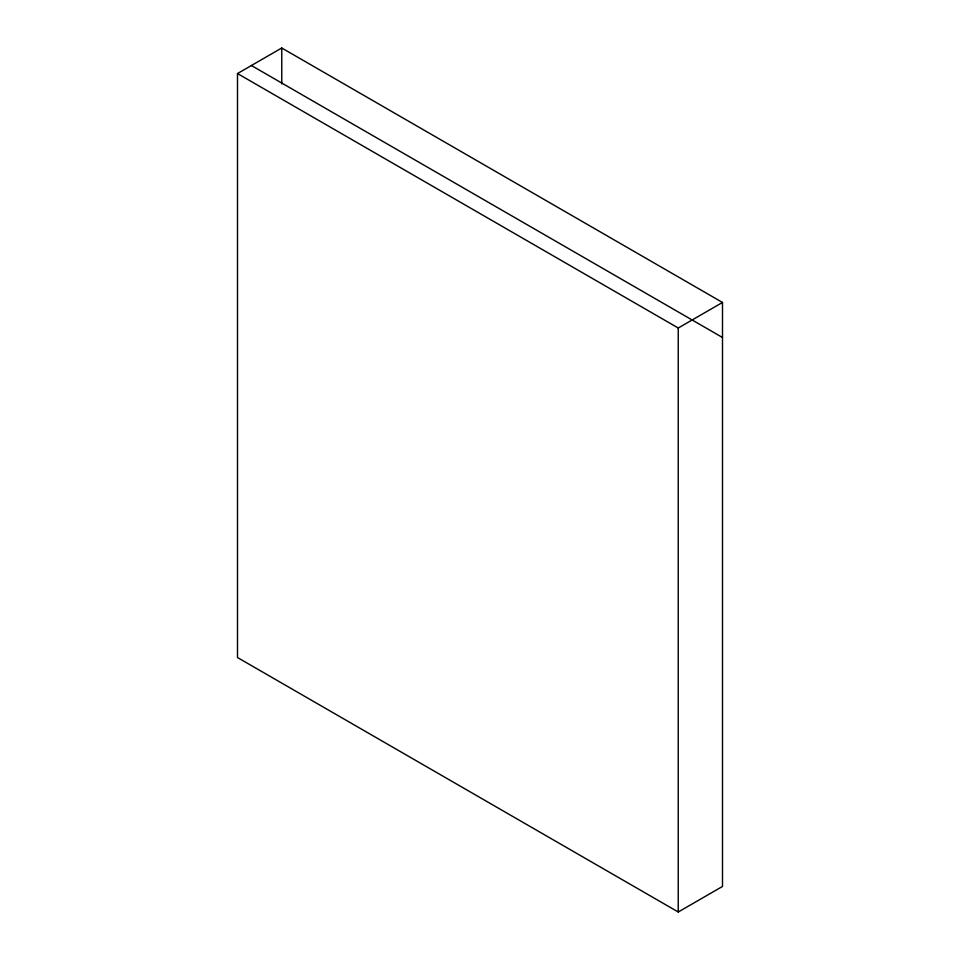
<?xml version="1.0" encoding="UTF-8"?>
<svg xmlns="http://www.w3.org/2000/svg" width="960" height="960" viewBox="0 0 960 960"><rect width="100%" height="100%" fill="white"/><g stroke="black" fill="none" stroke-linecap="round" stroke-linejoin="round"><path stroke-width="1.44" d="M237.504 73.548L281.76 48L722.496 302.46L722.496 886.452L678.24 912L237.504 657.54L237.504 73.548L678.24 328.008L722.496 302.46M251.412 65.52L722.496 337.5M678.24 328.008L678.24 912M281.76 48L281.76 83.94"/></g></svg>
